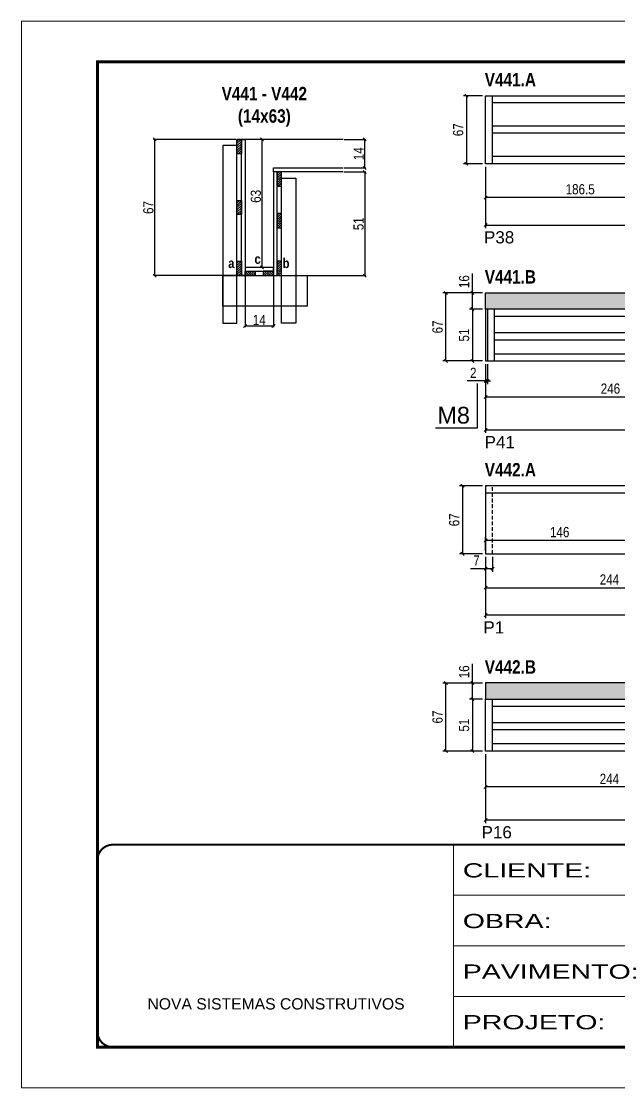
# Model space of a CAD drawing. Extents: x 3309 to 9563, y -2522 to 14608.
# Drawn here: x 8078 to 8666, y 10112 to 11162 of the extents above; entities that cross this region are included whole.
import ezdxf

# ---------------------------------------------------------------- set-up
doc = ezdxf.new("R2010")
doc.units = 0
for name, pattern in [('CONTINUO', [0]), ('DASHED', [0.75, 0.5, -0.25]), ('HIDDEN', [0.375, 0.25, -0.125])]:
    doc.linetypes.add(name, pattern=pattern)
for name, color, linetype in [('5', 5, 'Continuous'), ('COTA', 241, 'Continuous'), ('detalhes', 4, 'Continuous'), ('NOMENCLATURA', 7, 'Continuous'), ('Painéis', 200, 'Continuous'), ('SARR_2.2x7', 40, 'Continuous'), ('SARR_3.5x7', 81, 'Continuous')]:
    doc.layers.add(name, color=color, linetype=linetype)
for name, color, linetype, lineweight in [('CONCRETO', 251, 'Continuous', 25), ('Folhas', 255, 'Continuous', 9), ('SARRAFO DE PRESSAO', 251, 'DASHED', 9)]:
    doc.layers.add(name, color=color, linetype=linetype, lineweight=lineweight)
doc.styles.add('ARIAL', font='arial.ttf')
doc.styles.add('COTA TECNICA', font='techl___.ttf', dxfattribs={"height": 10})
doc.styles.add('COTA TECNICA 2X', font='techl___.ttf', dxfattribs={"height": 10})
doc.styles.get("Standard").update_dxf_attribs({"font": 'arial.ttf'})
doc.styles.add('TECNICA', font='techb___.ttf', dxfattribs={"height": 10})
doc.styles.add('Tecnologia', font='')
doc.styles.get('Tecnologia').set_extended_font_data('Forgotten Futurist')
doc.dimstyles.new('PAINEL', dxfattribs={"dimtxt": 10, "dimasz": 3, "dimexe": 3, "dimexo": 3, "dimgap": 3, "dimtad": 1, "dimdec": 1, "dimzin": 12, "dimdsep": 46, "dimtxsty": 'COTA TECNICA', "dimblk1": 'OBLIQUE', "dimblk2": 'OBLIQUE', "dimsah": 1, "dimcen": 0.9, "dimclrd": 4, "dimclre": 4, "dimclrt": 240, "dimadec": 1, "dimazin": 3, "dimtfac": 1, "dimtdec": 1, "dimtmove": 0, "dimatfit": 3, "dimfxl": 1, "dimtolj": 1, "dimtzin": 12, "dimarcsym": 0})
doc.dimstyles.new('SECAO', dxfattribs={"dimscale": 0.333333, "dimtxt": 5, "dimasz": 9, "dimexe": 3, "dimexo": 3, "dimgap": 3, "dimtad": 1, "dimdec": 1, "dimlfac": 0.5, "dimzin": 12, "dimdsep": 46, "dimtxsty": 'COTA TECNICA 2X', "dimblk1": 'OBLIQUE', "dimblk2": 'OBLIQUE', "dimsah": 1, "dimcen": 0.9, "dimclrd": 4, "dimclre": 4, "dimclrt": 240, "dimadec": 1, "dimazin": 3, "dimtfac": 1, "dimtdec": 1, "dimtmove": 0, "dimatfit": 3, "dimfxl": 1, "dimtolj": 1, "dimtzin": 12, "dimarcsym": 0})

# ---------------------------------------------------------------- blocks, each defined once
blk = doc.blocks.new('9999999999')
at = {"color": 30, "linetype": 'CONTINUO'}
for p, q in [((98564.6, 34230.2), (98564.6, 34429.4)), ((98564.6, 34379.6), (99584, 34379.6)), ((98564.6, 34329.8), (99488, 34329.8)), ((98564.6, 34280), (99488, 34280))]:
    blk.add_line(p, q, dxfattribs=at)
at = {"color": 30, "linetype": 'CONTINUO', "const_width": 2}
blk.add_lwpolyline([(99584, 34230.2), (99584, 34414.4, 0.414214), (99569, 34429.4), (98229, 34429.4, 0.414214), (98214, 34414.4), (98214, 34245.2, 0.414214), (98229, 34230.2), (99584, 34230.2)], format="xyb", dxfattribs=at)
at = {"layer": 'Folhas'}
blk.add_lwpolyline([(98139, 34190.2), (99624, 34190.2), (99624, 35240.2), (98139, 35240.2)], close=True, dxfattribs=at)
at = {"layer": 'Folhas', "color": 30, "const_width": 3}
blk.add_lwpolyline([(98214, 34230.2), (99584, 34230.2), (99584, 35200.2), (98214, 35200.2)], close=True, dxfattribs=at)
at = {"color": 7, "linetype": 'Continuous', "ltscale": 5, "style": 'ARIAL'}
blk.add_text('NOVA SISTEMAS CONSTRUTIVOS', height=11.059, dxfattribs=at).set_placement((98263.2, 34267.2))
at = {"layer": 'Folhas', "color": 7, "style": 'Tecnologia', "width": 1.5}
for s, p in [('CLIENTE:', (98573.7, 34397.2)), ('OBRA:', (98573.7, 34347.3)), ('PAVIMENTO:', (98573.7, 34297.5)), ('PROJETO:', (98573.7, 34247.7))]:
    blk.add_text(s, height=14, dxfattribs=at).set_placement(p)
blk = doc.blocks.new('_Oblique')
at = {"color": 0, "linetype": 'ByBlock', "lineweight": -2}
blk.add_line((-0.5, -0.5), (0.5, 0.5), dxfattribs=at)
blk = doc.blocks.new('*D1658')
at = {"layer": 'COTA', "color": 4, "lineweight": -2, "transparency": 16777216}
for p, q in [((8298.2, 10910.8), (8298.2, 10861.1)), ((8326.2, 10910.8), (8326.2, 10861.1)), ((8326.2, 10862.1), (8298.2, 10862.1))]:
    blk.add_line(p, q, dxfattribs=at)
at = {"layer": 'Defpoints', "color": 0, "transparency": 16777216}
for p in [(8298.2, 10911.8), (8326.2, 10911.8), (8298.2, 10862.1)]:
    blk.add_point(p, dxfattribs=at)
at = {"layer": 'COTA', "color": 4, "lineweight": -2, "transparency": 16777216, "xscale": 3, "yscale": 3, "zscale": 3, "rotation": 180}
blk.add_blockref('_Oblique', (8298.2, 10862.1), dxfattribs=at)
at = {"layer": 'COTA', "color": 4, "lineweight": -2, "transparency": 16777216, "xscale": 3, "yscale": 3, "zscale": 3}
blk.add_blockref('_Oblique', (8326.2, 10862.1), dxfattribs=at)
at = {"layer": 'COTA', "color": 240, "transparency": 16777216, "insert": (8312.2, 10868.1), "char_height": 10, "attachment_point": 5, "style": 'COTA TECNICA 2X'}
blk.add_mtext('\\A1;14', dxfattribs=at)
blk = doc.blocks.new('*D1659')
at = {"layer": 'COTA', "color": 4, "lineweight": -2, "transparency": 16777216}
for p, q in [((8289.2, 11045.8), (8208.1, 11045.8)), ((8209.1, 11045.8), (8209.1, 10911.8)), ((8289.2, 10911.8), (8208.1, 10911.8))]:
    blk.add_line(p, q, dxfattribs=at)
at = {"layer": 'Defpoints', "color": 0, "transparency": 16777216}
for p in [(8290.2, 11045.8, 0), (8209.1, 10911.8), (8290.2, 10911.8, 0)]:
    blk.add_point(p, dxfattribs=at)
at = {"layer": 'COTA', "color": 4, "lineweight": -2, "transparency": 16777216, "xscale": 3, "yscale": 3, "zscale": 3}
for p, rotation in [((8209.1, 11045.8), 90), ((8209.1, 10911.8), 270)]:
    blk.add_blockref('_Oblique', p, dxfattribs=dict(at, rotation=rotation))
at = {"layer": 'COTA', "color": 240, "transparency": 16777216, "insert": (8203, 10978.8), "char_height": 10, "attachment_point": 5, "rotation": 90, "style": 'COTA TECNICA 2X'}
blk.add_mtext('\\A1;67', dxfattribs=at)
blk = doc.blocks.new('*D1660')
at = {"layer": 'COTA', "color": 4, "lineweight": -2, "transparency": 16777216}
for p, q in [((8395.9, 11013.8), (8417.1, 11013.8)), ((8416.1, 11013.8), (8416.1, 10911.8)), ((8335.2, 10911.8), (8417.1, 10911.8))]:
    blk.add_line(p, q, dxfattribs=at)
at = {"layer": 'Defpoints', "color": 0, "transparency": 16777216}
for p in [(8394.9, 11013.8), (8334.2, 10911.8, 0), (8416.1, 10911.8)]:
    blk.add_point(p, dxfattribs=at)
at = {"layer": 'COTA', "color": 4, "lineweight": -2, "transparency": 16777216, "xscale": 3, "yscale": 3, "zscale": 3}
for p, rotation in [((8416.1, 11013.8), 90), ((8416.1, 10911.8), 270)]:
    blk.add_blockref('_Oblique', p, dxfattribs=dict(at, rotation=rotation))
at = {"layer": 'COTA', "color": 240, "transparency": 16777216, "insert": (8410, 10962.8), "char_height": 10, "attachment_point": 5, "rotation": 90, "style": 'COTA TECNICA 2X'}
blk.add_mtext('\\A1;51', dxfattribs=at)
blk = doc.blocks.new('*D1661')
at = {"layer": 'COTA', "color": 4, "lineweight": -2, "transparency": 16777216}
for p, q in [((8325.2, 11045.8), (8314, 11045.8)), ((8315, 10919.8), (8315, 11045.8)), ((8325.2, 10919.8), (8314, 10919.8))]:
    blk.add_line(p, q, dxfattribs=at)
at = {"layer": 'Defpoints', "color": 0, "transparency": 16777216}
for p in [(8315, 11045.8), (8326.2, 11045.8), (8326.2, 10919.8)]:
    blk.add_point(p, dxfattribs=at)
at = {"layer": 'COTA', "color": 4, "lineweight": -2, "transparency": 16777216, "xscale": 3, "yscale": 3, "zscale": 3}
for p, rotation in [((8315, 11045.8), 90), ((8315, 10919.8), 270)]:
    blk.add_blockref('_Oblique', p, dxfattribs=dict(at, rotation=rotation))
at = {"layer": 'COTA', "color": 240, "transparency": 16777216, "insert": (8308.8, 10989.8), "char_height": 10, "attachment_point": 5, "rotation": 90, "style": 'COTA TECNICA 2X'}
blk.add_mtext('\\A1;63', dxfattribs=at)
blk = doc.blocks.new('*D1662')
at = {"layer": 'COTA', "color": 4, "lineweight": -2, "transparency": 16777216}
for p, q in [((8395.9, 11045.8), (8417.1, 11045.8)), ((8416.1, 11017.8), (8416.1, 11045.8)), ((8395.9, 11017.8), (8417.1, 11017.8))]:
    blk.add_line(p, q, dxfattribs=at)
at = {"layer": 'Defpoints', "color": 0, "transparency": 16777216}
for p in [(8394.9, 11045.8), (8416.1, 11045.8), (8394.9, 11017.8)]:
    blk.add_point(p, dxfattribs=at)
at = {"layer": 'COTA', "color": 4, "lineweight": -2, "transparency": 16777216, "xscale": 3, "yscale": 3, "zscale": 3}
for p, rotation in [((8416.1, 11045.8), 90), ((8416.1, 11017.8), 270)]:
    blk.add_blockref('_Oblique', p, dxfattribs=dict(at, rotation=rotation))
at = {"layer": 'COTA', "color": 240, "transparency": 16777216, "insert": (8410, 11031.8), "char_height": 10, "attachment_point": 5, "rotation": 90, "style": 'COTA TECNICA 2X'}
blk.add_mtext('\\A1;14', dxfattribs=at)
blk = doc.blocks.new('*D1666')
at = {"layer": 'COTA', "color": 4, "lineweight": -2, "transparency": 16777216}
for p, q in [((8535, 11018.9), (8535, 10985.5)), ((8721.5, 11018.9), (8721.5, 10985.5)), ((8721.5, 10988.5), (8535, 10988.5))]:
    blk.add_line(p, q, dxfattribs=at)
at = {"layer": 'Defpoints', "color": 0, "transparency": 16777216}
for p in [(8535, 11021.9), (8721.5, 11021.9), (8535, 10988.5)]:
    blk.add_point(p, dxfattribs=at)
at = {"layer": 'COTA', "color": 4, "lineweight": -2, "transparency": 16777216, "xscale": 3, "yscale": 3, "zscale": 3, "rotation": 180}
blk.add_blockref('_Oblique', (8535, 10988.5), dxfattribs=at)
at = {"layer": 'COTA', "color": 4, "lineweight": -2, "transparency": 16777216, "xscale": 3, "yscale": 3, "zscale": 3}
blk.add_blockref('_Oblique', (8721.5, 10988.5), dxfattribs=at)
at = {"layer": 'COTA', "color": 240, "transparency": 16777216, "insert": (8628.2, 10996.7), "char_height": 10, "attachment_point": 5, "style": 'COTA TECNICA'}
blk.add_mtext('\\A1;186.5', dxfattribs=at)
blk = doc.blocks.new('*D1668')
at = {"layer": 'COTA', "color": 4, "lineweight": -2, "transparency": 16777216}
for p, q in [((8535, 11018.9), (8535, 10958.5)), ((9209.5, 11018.9), (9209.5, 10958.5)), ((8535, 10961.5), (9209.5, 10961.5))]:
    blk.add_line(p, q, dxfattribs=at)
at = {"layer": 'Defpoints', "color": 0, "transparency": 16777216}
for p in [(8535, 11021.9), (9209.5, 11021.9), (9209.5, 10961.5)]:
    blk.add_point(p, dxfattribs=at)
at = {"layer": 'COTA', "color": 4, "lineweight": -2, "transparency": 16777216, "xscale": 3, "yscale": 3, "zscale": 3, "rotation": 180}
blk.add_blockref('_Oblique', (8535, 10961.5), dxfattribs=at)
at = {"layer": 'COTA', "color": 4, "lineweight": -2, "transparency": 16777216, "xscale": 3, "yscale": 3, "zscale": 3}
blk.add_blockref('_Oblique', (9209.5, 10961.5), dxfattribs=at)
at = {"layer": 'COTA', "color": 240, "transparency": 16777216, "insert": (8872.2, 10969.6), "char_height": 10, "attachment_point": 5, "style": 'COTA TECNICA'}
blk.add_mtext('\\A1;674.5', dxfattribs=at)
blk = doc.blocks.new('*D1669')
at = {"layer": 'COTA', "color": 4, "lineweight": -2, "transparency": 16777216}
for p, q in [((8532, 11088.9), (8513.2, 11088.9)), ((8516.2, 11088.9), (8516.2, 11021.9)), ((8532, 11021.9), (8513.2, 11021.9))]:
    blk.add_line(p, q, dxfattribs=at)
at = {"layer": 'Defpoints', "color": 0, "transparency": 16777216}
for p in [(8535, 11088.9), (8516.2, 11021.9), (8535, 11021.9)]:
    blk.add_point(p, dxfattribs=at)
at = {"layer": 'COTA', "color": 4, "lineweight": -2, "transparency": 16777216, "xscale": 3, "yscale": 3, "zscale": 3}
for p, rotation in [((8516.2, 11088.9), 90), ((8516.2, 11021.9), 270)]:
    blk.add_blockref('_Oblique', p, dxfattribs=dict(at, rotation=rotation))
at = {"layer": 'COTA', "color": 240, "transparency": 16777216, "insert": (8508.1, 11055.4), "char_height": 10, "attachment_point": 5, "rotation": 90, "style": 'COTA TECNICA'}
blk.add_mtext('\\A1;67', dxfattribs=at)
blk = doc.blocks.new('*D1672')
at = {"layer": 'COTA', "color": 4, "lineweight": -2, "transparency": 16777216}
for p, q in [((8535, 10824.7), (8535, 10756.8)), ((9103.5, 10824.7), (9103.5, 10756.8)), ((8535, 10759.8), (9103.5, 10759.8))]:
    blk.add_line(p, q, dxfattribs=at)
at = {"layer": 'Defpoints', "color": 0, "transparency": 16777216}
for p in [(8535, 10827.7), (9103.5, 10827.7), (9103.5, 10759.8)]:
    blk.add_point(p, dxfattribs=at)
at = {"layer": 'COTA', "color": 4, "lineweight": -2, "transparency": 16777216, "xscale": 3, "yscale": 3, "zscale": 3, "rotation": 180}
blk.add_blockref('_Oblique', (8535, 10759.8), dxfattribs=at)
at = {"layer": 'COTA', "color": 4, "lineweight": -2, "transparency": 16777216, "xscale": 3, "yscale": 3, "zscale": 3}
blk.add_blockref('_Oblique', (9103.5, 10759.8), dxfattribs=at)
at = {"layer": 'COTA', "color": 240, "transparency": 16777216, "insert": (8819.2, 10767.9), "char_height": 10, "attachment_point": 5, "style": 'COTA TECNICA'}
blk.add_mtext('\\A1;568.5', dxfattribs=at)
blk = doc.blocks.new('*D1673')
at = {"layer": 'COTA', "color": 4, "lineweight": -2, "transparency": 16777216}
for p, q in [((8535, 10824.7), (8535, 10789.3)), ((8781, 10824.7), (8781, 10789.3)), ((8535, 10792.3), (8781, 10792.3))]:
    blk.add_line(p, q, dxfattribs=at)
at = {"layer": 'Defpoints', "color": 0, "transparency": 16777216}
for p in [(8535, 10827.7), (8781, 10827.7), (8781, 10792.3)]:
    blk.add_point(p, dxfattribs=at)
at = {"layer": 'COTA', "color": 4, "lineweight": -2, "transparency": 16777216, "xscale": 3, "yscale": 3, "zscale": 3, "rotation": 180}
blk.add_blockref('_Oblique', (8535, 10792.3), dxfattribs=at)
at = {"layer": 'COTA', "color": 4, "lineweight": -2, "transparency": 16777216, "xscale": 3, "yscale": 3, "zscale": 3}
blk.add_blockref('_Oblique', (8781, 10792.3), dxfattribs=at)
at = {"layer": 'COTA', "color": 240, "transparency": 16777216, "insert": (8658, 10800.4), "char_height": 10, "attachment_point": 5, "style": 'COTA TECNICA'}
blk.add_mtext('\\A1;246', dxfattribs=at)
blk = doc.blocks.new('*D1675')
at = {"layer": 'COTA', "color": 4, "lineweight": -2, "transparency": 16777216}
for p, q in [((8532, 10878.7), (8519.1, 10878.7)), ((8522.1, 10878.7), (8522.1, 10827.7)), ((8532, 10827.7), (8519.1, 10827.7))]:
    blk.add_line(p, q, dxfattribs=at)
at = {"layer": 'Defpoints', "color": 0, "transparency": 16777216}
for p in [(8535, 10878.7), (8522.1, 10827.7), (8535, 10827.7)]:
    blk.add_point(p, dxfattribs=at)
at = {"layer": 'COTA', "color": 4, "lineweight": -2, "transparency": 16777216, "xscale": 3, "yscale": 3, "zscale": 3}
for p, rotation in [((8522.1, 10878.7), 90), ((8522.1, 10827.7), 270)]:
    blk.add_blockref('_Oblique', p, dxfattribs=dict(at, rotation=rotation))
at = {"layer": 'COTA', "color": 240, "transparency": 16777216, "insert": (8513.9, 10853.2), "char_height": 10, "attachment_point": 5, "rotation": 90, "style": 'COTA TECNICA'}
blk.add_mtext('\\A1;51', dxfattribs=at)
blk = doc.blocks.new('*D1676')
at = {"layer": 'COTA', "color": 4, "lineweight": -2, "transparency": 16777216}
for p, q in [((8522.1, 10894.7), (8522.1, 10913.8)), ((8532, 10894.7), (8519.1, 10894.7)), ((8522.1, 10878.7), (8522.1, 10894.7)), ((8532, 10878.7), (8519.1, 10878.7))]:
    blk.add_line(p, q, dxfattribs=at)
at = {"layer": 'Defpoints', "color": 0, "transparency": 16777216}
for p in [(8522.1, 10894.7), (8535, 10894.7), (8535, 10878.7)]:
    blk.add_point(p, dxfattribs=at)
at = {"layer": 'COTA', "color": 4, "lineweight": -2, "transparency": 16777216, "xscale": 3, "yscale": 3, "zscale": 3}
for p, rotation in [((8522.1, 10894.7), 90), ((8522.1, 10878.7), 270)]:
    blk.add_blockref('_Oblique', p, dxfattribs=dict(at, rotation=rotation))
at = {"layer": 'COTA', "color": 240, "transparency": 16777216, "insert": (8514, 10905.8), "char_height": 10, "attachment_point": 5, "rotation": 90, "style": 'COTA TECNICA'}
blk.add_mtext('\\A1;16', dxfattribs=at)
blk = doc.blocks.new('*D1677')
at = {"layer": 'COTA', "color": 4, "lineweight": -2, "transparency": 16777216}
for p, q in [((8532, 10894.7), (8492.9, 10894.7)), ((8495.9, 10827.7), (8495.9, 10894.7)), ((8532, 10827.7), (8492.9, 10827.7))]:
    blk.add_line(p, q, dxfattribs=at)
at = {"layer": 'Defpoints', "color": 0, "transparency": 16777216}
for p in [(8495.9, 10894.7), (8535, 10894.7), (8535, 10827.7)]:
    blk.add_point(p, dxfattribs=at)
at = {"layer": 'COTA', "color": 4, "lineweight": -2, "transparency": 16777216, "xscale": 3, "yscale": 3, "zscale": 3}
for p, rotation in [((8495.9, 10894.7), 90), ((8495.9, 10827.7), 270)]:
    blk.add_blockref('_Oblique', p, dxfattribs=dict(at, rotation=rotation))
at = {"layer": 'COTA', "color": 240, "transparency": 16777216, "insert": (8487.8, 10861.2), "char_height": 10, "attachment_point": 5, "rotation": 90, "style": 'COTA TECNICA'}
blk.add_mtext('\\A1;67', dxfattribs=at)
blk = doc.blocks.new('*D1678')
at = {"layer": 'COTA', "color": 4, "lineweight": -2, "transparency": 16777216}
for p, q in [((8535, 10824.7), (8535, 10805)), ((8537, 10824.7), (8537, 10805)), ((8535, 10808), (8516.8, 10808)), ((8537, 10808), (8535, 10808)), ((8537, 10808), (8540, 10808))]:
    blk.add_line(p, q, dxfattribs=at)
at = {"layer": 'Defpoints', "color": 0, "transparency": 16777216}
for p in [(8535, 10827.7), (8537, 10827.7), (8535, 10808)]:
    blk.add_point(p, dxfattribs=at)
at = {"layer": 'COTA', "color": 4, "lineweight": -2, "transparency": 16777216, "xscale": 3, "yscale": 3, "zscale": 3}
blk.add_blockref('_Oblique', (8535, 10808), dxfattribs=at)
at = {"layer": 'COTA', "color": 4, "lineweight": -2, "transparency": 16777216, "xscale": 3, "yscale": 3, "zscale": 3, "rotation": 180}
blk.add_blockref('_Oblique', (8537, 10808), dxfattribs=at)
at = {"layer": 'COTA', "color": 240, "transparency": 16777216, "insert": (8522.9, 10816), "char_height": 10, "attachment_point": 5, "style": 'COTA TECNICA'}
blk.add_mtext('\\A1;2', dxfattribs=at)
blk = doc.blocks.new('*D1681')
at = {"layer": 'COTA', "color": 4, "lineweight": -2, "transparency": 16777216}
for p, q in [((8535, 10634.8), (8535, 10601.4)), ((8779, 10634.8), (8779, 10601.4)), ((8535, 10604.4), (8779, 10604.4))]:
    blk.add_line(p, q, dxfattribs=at)
at = {"layer": 'Defpoints', "color": 0, "transparency": 16777216}
for p in [(8535, 10637.8), (8779, 10637.8), (8779, 10604.4)]:
    blk.add_point(p, dxfattribs=at)
at = {"layer": 'COTA', "color": 4, "lineweight": -2, "transparency": 16777216, "xscale": 3, "yscale": 3, "zscale": 3, "rotation": 180}
blk.add_blockref('_Oblique', (8535, 10604.4), dxfattribs=at)
at = {"layer": 'COTA', "color": 4, "lineweight": -2, "transparency": 16777216, "xscale": 3, "yscale": 3, "zscale": 3}
blk.add_blockref('_Oblique', (8779, 10604.4), dxfattribs=at)
at = {"layer": 'COTA', "color": 240, "transparency": 16777216, "insert": (8657, 10612.5), "char_height": 10, "attachment_point": 5, "style": 'COTA TECNICA'}
blk.add_mtext('\\A1;244', dxfattribs=at)
blk = doc.blocks.new('*D1684')
at = {"layer": 'COTA', "color": 4, "lineweight": -2, "transparency": 16777216}
for p, q in [((8535, 10634.8), (8535, 10574.4)), ((9209.5, 10634.8), (9209.5, 10574.4)), ((9209.5, 10577.4), (8535, 10577.4))]:
    blk.add_line(p, q, dxfattribs=at)
at = {"layer": 'Defpoints', "color": 0, "transparency": 16777216}
for p in [(8535, 10637.8), (9209.5, 10637.8), (8535, 10577.4)]:
    blk.add_point(p, dxfattribs=at)
at = {"layer": 'COTA', "color": 4, "lineweight": -2, "transparency": 16777216, "xscale": 3, "yscale": 3, "zscale": 3, "rotation": 180}
blk.add_blockref('_Oblique', (8535, 10577.4), dxfattribs=at)
at = {"layer": 'COTA', "color": 4, "lineweight": -2, "transparency": 16777216, "xscale": 3, "yscale": 3, "zscale": 3}
blk.add_blockref('_Oblique', (9209.5, 10577.4), dxfattribs=at)
at = {"layer": 'COTA', "color": 240, "transparency": 16777216, "insert": (8872.2, 10585.5), "char_height": 10, "attachment_point": 5, "style": 'COTA TECNICA'}
blk.add_mtext('\\A1;674.5', dxfattribs=at)
blk = doc.blocks.new('*D1686')
at = {"layer": 'COTA', "color": 4, "lineweight": -2, "transparency": 16777216}
for p, q in [((8535, 10640.8), (8535, 10654)), ((8681, 10651), (8535, 10651)), ((8681, 10640.8), (8681, 10654))]:
    blk.add_line(p, q, dxfattribs=at)
at = {"layer": 'Defpoints', "color": 0, "transparency": 16777216}
for p in [(8535, 10651), (8535, 10637.8), (8681, 10637.8)]:
    blk.add_point(p, dxfattribs=at)
at = {"layer": 'COTA', "color": 4, "lineweight": -2, "transparency": 16777216, "xscale": 3, "yscale": 3, "zscale": 3, "rotation": 180}
blk.add_blockref('_Oblique', (8535, 10651), dxfattribs=at)
at = {"layer": 'COTA', "color": 4, "lineweight": -2, "transparency": 16777216, "xscale": 3, "yscale": 3, "zscale": 3}
blk.add_blockref('_Oblique', (8681, 10651), dxfattribs=at)
at = {"layer": 'COTA', "color": 240, "transparency": 16777216, "insert": (8608, 10659.1), "char_height": 10, "attachment_point": 5, "style": 'COTA TECNICA'}
blk.add_mtext('\\A1;146', dxfattribs=at)
blk = doc.blocks.new('*D1680')
at = {"layer": 'COTA', "color": 4, "lineweight": -2, "transparency": 16777216}
for p, q in [((8535, 10634.8), (8535, 10620.1)), ((8542, 10634.8), (8542, 10620.1)), ((8535, 10623.1), (8520.2, 10623.1)), ((8542, 10623.1), (8535, 10623.1))]:
    blk.add_line(p, q, dxfattribs=at)
at = {"layer": 'Defpoints', "color": 0, "transparency": 16777216}
for p in [(8535, 10637.8), (8542, 10637.8), (8535, 10623.1)]:
    blk.add_point(p, dxfattribs=at)
at = {"layer": 'COTA', "color": 4, "lineweight": -2, "transparency": 16777216, "xscale": 3, "yscale": 3, "zscale": 3, "rotation": 180}
blk.add_blockref('_Oblique', (8535, 10623.1), dxfattribs=at)
at = {"layer": 'COTA', "color": 4, "lineweight": -2, "transparency": 16777216, "xscale": 3, "yscale": 3, "zscale": 3}
blk.add_blockref('_Oblique', (8542, 10623.1), dxfattribs=at)
at = {"layer": 'COTA', "color": 240, "transparency": 16777216, "insert": (8526.1, 10631.2), "char_height": 10, "attachment_point": 5, "style": 'COTA TECNICA'}
blk.add_mtext('\\A1;7', dxfattribs=at)
blk = doc.blocks.new('*D1687')
at = {"layer": 'COTA', "color": 4, "lineweight": -2, "transparency": 16777216}
for p, q in [((8532, 10704.8), (8509.3, 10704.8)), ((8512.3, 10704.8), (8512.3, 10637.8)), ((8532, 10637.8), (8509.3, 10637.8))]:
    blk.add_line(p, q, dxfattribs=at)
at = {"layer": 'Defpoints', "color": 0, "transparency": 16777216}
for p in [(8535, 10704.8), (8512.3, 10637.8), (8535, 10637.8)]:
    blk.add_point(p, dxfattribs=at)
at = {"layer": 'COTA', "color": 4, "lineweight": -2, "transparency": 16777216, "xscale": 3, "yscale": 3, "zscale": 3}
for p, rotation in [((8512.3, 10704.8), 90), ((8512.3, 10637.8), 270)]:
    blk.add_blockref('_Oblique', p, dxfattribs=dict(at, rotation=rotation))
at = {"layer": 'COTA', "color": 240, "transparency": 16777216, "insert": (8504.2, 10671.3), "char_height": 10, "attachment_point": 5, "rotation": 90, "style": 'COTA TECNICA'}
blk.add_mtext('\\A1;67', dxfattribs=at)
blk = doc.blocks.new('*D1691')
at = {"layer": 'COTA', "color": 4, "lineweight": -2, "transparency": 16777216}
for p, q in [((8535, 10440.6), (8535, 10372.7)), ((9103.5, 10440.6), (9103.5, 10372.7)), ((9103.5, 10375.7), (8535, 10375.7))]:
    blk.add_line(p, q, dxfattribs=at)
at = {"layer": 'Defpoints', "color": 0, "transparency": 16777216}
for p in [(8535, 10443.6), (9103.5, 10443.6), (8535, 10375.7)]:
    blk.add_point(p, dxfattribs=at)
at = {"layer": 'COTA', "color": 4, "lineweight": -2, "transparency": 16777216, "xscale": 3, "yscale": 3, "zscale": 3, "rotation": 180}
blk.add_blockref('_Oblique', (8535, 10375.7), dxfattribs=at)
at = {"layer": 'COTA', "color": 4, "lineweight": -2, "transparency": 16777216, "xscale": 3, "yscale": 3, "zscale": 3}
blk.add_blockref('_Oblique', (9103.5, 10375.7), dxfattribs=at)
at = {"layer": 'COTA', "color": 240, "transparency": 16777216, "insert": (8819.2, 10383.8), "char_height": 10, "attachment_point": 5, "style": 'COTA TECNICA'}
blk.add_mtext('\\A1;568.5', dxfattribs=at)
blk = doc.blocks.new('*D1688')
at = {"layer": 'COTA', "color": 4, "lineweight": -2, "transparency": 16777216}
for p, q in [((8535, 10440.6), (8535, 10405.2)), ((8779, 10440.6), (8779, 10405.2)), ((8779, 10408.2), (8535, 10408.2))]:
    blk.add_line(p, q, dxfattribs=at)
at = {"layer": 'Defpoints', "color": 0, "transparency": 16777216}
for p in [(8535, 10443.6), (8779, 10443.6), (8535, 10408.2)]:
    blk.add_point(p, dxfattribs=at)
at = {"layer": 'COTA', "color": 4, "lineweight": -2, "transparency": 16777216, "xscale": 3, "yscale": 3, "zscale": 3, "rotation": 180}
blk.add_blockref('_Oblique', (8535, 10408.2), dxfattribs=at)
at = {"layer": 'COTA', "color": 4, "lineweight": -2, "transparency": 16777216, "xscale": 3, "yscale": 3, "zscale": 3}
blk.add_blockref('_Oblique', (8779, 10408.2), dxfattribs=at)
at = {"layer": 'COTA', "color": 240, "transparency": 16777216, "insert": (8657, 10416.2), "char_height": 10, "attachment_point": 5, "style": 'COTA TECNICA'}
blk.add_mtext('\\A1;244', dxfattribs=at)
blk = doc.blocks.new('*D1696')
at = {"layer": 'COTA', "color": 4, "lineweight": -2, "transparency": 16777216}
for p, q in [((8532, 10494.6), (8519.1, 10494.6)), ((8522.1, 10494.6), (8522.1, 10443.6)), ((8532, 10443.6), (8519.1, 10443.6))]:
    blk.add_line(p, q, dxfattribs=at)
at = {"layer": 'Defpoints', "color": 0, "transparency": 16777216}
for p in [(8535, 10494.6), (8522.1, 10443.6), (8535, 10443.6)]:
    blk.add_point(p, dxfattribs=at)
at = {"layer": 'COTA', "color": 4, "lineweight": -2, "transparency": 16777216, "xscale": 3, "yscale": 3, "zscale": 3}
for p, rotation in [((8522.1, 10494.6), 90), ((8522.1, 10443.6), 270)]:
    blk.add_blockref('_Oblique', p, dxfattribs=dict(at, rotation=rotation))
at = {"layer": 'COTA', "color": 240, "transparency": 16777216, "insert": (8513.9, 10469.1), "char_height": 10, "attachment_point": 5, "rotation": 90, "style": 'COTA TECNICA'}
blk.add_mtext('\\A1;51', dxfattribs=at)
blk = doc.blocks.new('*D1697')
at = {"layer": 'COTA', "color": 4, "lineweight": -2, "transparency": 16777216}
for p, q in [((8522.1, 10510.6), (8522.1, 10529.6)), ((8532, 10510.6), (8519.1, 10510.6)), ((8522.1, 10494.6), (8522.1, 10510.6)), ((8532, 10494.6), (8519.1, 10494.6))]:
    blk.add_line(p, q, dxfattribs=at)
at = {"layer": 'Defpoints', "color": 0, "transparency": 16777216}
for p in [(8522.1, 10510.6), (8535, 10510.6), (8535, 10494.6)]:
    blk.add_point(p, dxfattribs=at)
at = {"layer": 'COTA', "color": 4, "lineweight": -2, "transparency": 16777216, "xscale": 3, "yscale": 3, "zscale": 3}
for p, rotation in [((8522.1, 10510.6), 90), ((8522.1, 10494.6), 270)]:
    blk.add_blockref('_Oblique', p, dxfattribs=dict(at, rotation=rotation))
at = {"layer": 'COTA', "color": 240, "transparency": 16777216, "insert": (8514, 10521.6), "char_height": 10, "attachment_point": 5, "rotation": 90, "style": 'COTA TECNICA'}
blk.add_mtext('\\A1;16', dxfattribs=at)
blk = doc.blocks.new('*D1698')
at = {"layer": 'COTA', "color": 4, "lineweight": -2, "transparency": 16777216}
for p, q in [((8532, 10510.6), (8492.9, 10510.6)), ((8495.9, 10443.6), (8495.9, 10510.6)), ((8532, 10443.6), (8492.9, 10443.6))]:
    blk.add_line(p, q, dxfattribs=at)
at = {"layer": 'Defpoints', "color": 0, "transparency": 16777216}
for p in [(8495.9, 10510.6), (8535, 10510.6), (8535, 10443.6)]:
    blk.add_point(p, dxfattribs=at)
at = {"layer": 'COTA', "color": 4, "lineweight": -2, "transparency": 16777216, "xscale": 3, "yscale": 3, "zscale": 3}
for p, rotation in [((8495.9, 10510.6), 90), ((8495.9, 10443.6), 270)]:
    blk.add_blockref('_Oblique', p, dxfattribs=dict(at, rotation=rotation))
at = {"layer": 'COTA', "color": 240, "transparency": 16777216, "insert": (8487.8, 10477.1), "char_height": 10, "attachment_point": 5, "rotation": 90, "style": 'COTA TECNICA'}
blk.add_mtext('\\A1;67', dxfattribs=at)

msp = doc.modelspace()

# ---------------------------------------------------------------- hatches: boundary and pattern name
at = {"layer": 'COTA'}
h = msp.add_hatch(dxfattribs=at)
h.set_pattern_fill('AR-CONC', color=256, scale=0.03)
h.set_pattern_definition([(50, (4813.059, -1310.432), (5.46554, -0.4781726), [0.5715, -6.2865]), (355, (4813.059, -1310.432), (-1.0573026, 5.7317054), [0.4572, -5.0292175]), (100.451445, (4813.5145, -1310.472), (4.4082374, 5.2535326), [0.4857003, -5.3427073]), (46.1842, (4813.059, -1308.908), (8.1323712, -1.26127), [0.85725, -9.42975]), (96.63556, (4813.737, -1309.013), (7.122124, 7.4227837), [0.7285507, -8.014068]), (351.18415, (4813.059, -1308.908), (7.122124, 7.422784), [0.685799, -7.543792]), (21, (4813.821, -1309.289), (4.5484317, -3.067956), [0.5715, -6.2865]), (326, (4813.821, -1309.289), (1.8540609, 5.525639), [0.4572, -5.0292]), (71.451445, (4814.2, -1309.5447), (6.4024926, 2.457683), [0.4857003, -5.3426981]), (37.5, (4813.059, -1310.432), (0.0926581, 2.53665117), [0, -4.96824, 0, -5.1054, 0, -5.04825]), (7.5, (4813.059, -1310.432), (2.0045899, 3.00541724), [0, -2.91084, 0, -4.85394, 0, -1.92405]), (327.5, (4811.3598, -1310.432), (4.06771786, -0.17186232), [0, -1.905, 0, -5.9436, 0, -7.8867]), (317.5, (4810.5978, -1310.432), (4.4438754, 0.7627947), [0, -2.4765, 0, -3.94716, 0, -5.6007])])
h.paths.add_polyline_path([(8534.96, 10894.75), (8534.96, 10878.75), (9103.46, 10878.75), (9103.46, 10894.75)])
h = msp.add_hatch(dxfattribs=at)
h.set_pattern_fill('AR-CONC', color=256, scale=0.03)
h.set_pattern_definition([(50, (4813.059, -1694.5623), (5.46554, -0.4781726), [0.5715, -6.2865]), (355, (4813.059, -1694.5623), (-1.0573026, 5.7317054), [0.4572, -5.0292175]), (100.451445, (4813.5145, -1694.602), (4.4082374, 5.2535326), [0.4857003, -5.3427073]), (46.1842, (4813.059, -1693.038), (8.1323712, -1.26127), [0.85725, -9.42975]), (96.63556, (4813.737, -1693.1434), (7.122124, 7.4227837), [0.7285507, -8.014068]), (351.18415, (4813.059, -1693.038), (7.122124, 7.422784), [0.685799, -7.543792]), (21, (4813.821, -1693.4193), (4.5484317, -3.067956), [0.5715, -6.2865]), (326, (4813.821, -1693.4193), (1.8540609, 5.525639), [0.4572, -5.0292]), (71.451445, (4814.2, -1693.675), (6.4024926, 2.457683), [0.4857003, -5.3426981]), (37.5, (4813.059, -1694.5623), (0.0926581, 2.53665117), [0, -4.96824, 0, -5.1054, 0, -5.04825]), (7.5, (4813.059, -1694.5623), (2.0045899, 3.00541724), [0, -2.91084, 0, -4.85394, 0, -1.92405]), (327.5, (4811.3598, -1694.5623), (4.06771786, -0.17186232), [0, -1.905, 0, -5.9436, 0, -7.8867]), (317.5, (4810.5978, -1694.5623), (4.4438754, 0.7627947), [0, -2.4765, 0, -3.94716, 0, -5.6007])])
h.paths.add_polyline_path([(8534.96, 10510.61), (8534.96, 10494.61), (9103.46, 10494.61), (9103.46, 10510.61)])
at = {"layer": 'SARR_2.2x7'}
h = msp.add_hatch(dxfattribs=at)
h.set_pattern_fill('ANSI31', color=256, scale=0.5)
h.set_pattern_definition([(45, (-115222.018, -22189.7139), (-1.122532015, 1.122532015), [])])
h.paths.add_polyline_path([(8290.15, 11031.82), (8294.55, 11031.82), (8294.55, 11045.82), (8290.15, 11045.82)])
h = msp.add_hatch(dxfattribs=at)
h.set_pattern_fill('ANSI31', color=256, scale=0.5)
h.set_pattern_definition([(45, (-115232.018, -22221.7139), (-1.122532015, 1.122532015), [])])
h.paths.add_polyline_path([(8334.15, 10999.82), (8329.75, 10999.82), (8329.75, 11013.82), (8334.15, 11013.82)])
h = msp.add_hatch(dxfattribs=at)
h.set_pattern_fill('ANSI31', color=256, scale=0.5)
h.set_pattern_definition([(45, (-115271.618, -22293.346), (-1.122532015, 1.122532015), [])])
h.paths.add_polyline_path([(8294.55, 10985.82), (8290.15, 10985.82), (8290.15, 10971.82), (8294.55, 10971.82)])
h = msp.add_hatch(dxfattribs=at)
h.set_pattern_fill('ANSI31', color=256, scale=0.5)
h.set_pattern_definition([(45, (-115232.018, -22262.7139), (-1.122532015, 1.122532015), [])])
h.paths.add_polyline_path([(8334.15, 10958.82), (8329.75, 10958.82), (8329.75, 10972.82), (8334.15, 10972.82)])
h = msp.add_hatch(dxfattribs=at)
h.set_pattern_fill('ANSI31', color=256, scale=0.5)
h.set_pattern_definition([(45, (-115222.018, -22309.7139), (-1.122532015, 1.122532015), [])])
h.paths.add_polyline_path([(8290.15, 10911.82), (8294.55, 10911.82), (8294.55, 10925.82), (8290.15, 10925.82)])
h = msp.add_hatch(dxfattribs=at)
h.set_pattern_fill('ANSI31', color=256, scale=0.5)
h.set_pattern_definition([(45, (-115232.018, -22309.7139), (-1.122532015, 1.122532015), [])])
h.paths.add_polyline_path([(8334.15, 10911.82), (8329.75, 10911.82), (8329.75, 10925.82), (8334.15, 10925.82)])
h = msp.add_hatch(dxfattribs=at)
h.set_pattern_fill('ANSI31', color=256, scale=0.5, angle=90)
h.set_pattern_definition([(135, (41533.6903, -112600.3449), (-1.122532015, -1.122532015), [])])
h.paths.add_polyline_path([(8308.15, 10911.82), (8308.15, 10916.22), (8298.15, 10916.22), (8298.15, 10911.82)])
h = msp.add_hatch(dxfattribs=at)
h.set_pattern_fill('ANSI31', color=256, scale=0.5, angle=90)
h.set_pattern_definition([(135, (41523.6903, -112600.3449), (-1.122532015, -1.122532015), [])])
h.paths.add_polyline_path([(8316.15, 10916.22), (8316.15, 10911.82), (8326.15, 10911.82), (8326.15, 10916.22)])

# ---------------------------------------------------------------- linework, layer by layer
at = {"layer": 'CONCRETO', "linetype": 'Continuous'}
msp.add_line((8394.85, 11045.82), (8290.15, 11045.82), dxfattribs=at)
at = {"layer": 'COTA'}
for p, q in [((8534.96, 10878.75), (8534.96, 10894.75)), ((8534.96, 10894.75), (9103.46, 10894.75)), ((9103.46, 10510.61), (8534.96, 10510.61)), ((8534.96, 10510.61), (8534.96, 10494.61))]:
    msp.add_line(p, q, dxfattribs=at)
at = {"layer": 'NOMENCLATURA', "linetype": 'Continuous'}
for p, q in [((8527.05, 10761.84), (8527.05, 10805.45)), ((8485.64, 10761.84), (8527.05, 10761.84))]:
    msp.add_line(p, q, dxfattribs=at)
at = {"layer": 'Painéis', "linetype": 'ByBlock'}
for p, q in [((8534.96, 11021.92), (8534.96, 11088.92)), ((8534.96, 11088.92), (9209.46, 11088.92)), ((9209.46, 11021.92), (8534.96, 11021.92)), ((9103.46, 10878.75), (8534.96, 10878.75)), ((8534.96, 10878.75), (8534.96, 10827.75)), ((8536.96, 10878.75), (8536.96, 10827.75)), ((8534.96, 10827.75), (9103.46, 10827.75)), ((9209.46, 10704.79), (8534.96, 10704.79)), ((8534.96, 10704.79), (8534.96, 10637.79)), ((8534.96, 10637.79), (9209.46, 10637.79)), ((8534.96, 10443.61), (8534.96, 10494.61)), ((8534.96, 10494.61), (9103.46, 10494.61)), ((9103.46, 10443.61), (8534.96, 10443.61))]:
    msp.add_line(p, q, dxfattribs=at)
at = {"layer": 'Painéis', "linetype": 'Continuous'}
for points in [[(8294.55, 10911.82), (8294.55, 11045.82), (8298.15, 11045.82), (8298.15, 10911.82)], [(8329.75, 10911.82), (8329.75, 11013.82), (8326.15, 11013.82), (8326.15, 10911.82)], [(8326.15, 10919.82), (8298.15, 10919.82), (8298.15, 10916.22), (8326.15, 10916.22)]]:
    msp.add_lwpolyline(points, close=True, dxfattribs=at)
at = {"layer": 'Painéis', "linetype": 'Continuous', "elevation": 0}
msp.add_lwpolyline([(8394.85, 11013.82), (8326.15, 11013.82), (8326.15, 11017.82), (8394.85, 11017.82)], dxfattribs=at)
at = {"layer": 'SARR_2.2x7', "linetype": 'Continuous'}
for p, q in [((8541.96, 11021.92), (8541.96, 11088.92)), ((8721.46, 11081.92), (8541.96, 11081.92)), ((8721.46, 11058.92), (8541.96, 11058.92)), ((8721.46, 11051.92), (8541.96, 11051.92)), ((8721.46, 11028.92), (8541.96, 11028.92)), ((8543.96, 10827.75), (8543.96, 10878.75)), ((8543.96, 10871.75), (8780.96, 10871.75)), ((8543.96, 10855.58), (8780.96, 10855.58)), ((8543.96, 10848.58), (8780.96, 10848.58)), ((8543.96, 10834.75), (8780.96, 10834.75)), ((8534.96, 10697.79), (8778.96, 10697.79)), ((8541.96, 10443.61), (8541.96, 10494.61)), ((8778.96, 10487.61), (8541.96, 10487.61)), ((8778.96, 10471.45), (8541.96, 10471.45)), ((8778.96, 10464.45), (8541.96, 10464.45)), ((8778.96, 10450.61), (8541.96, 10450.61))]:
    msp.add_line(p, q, dxfattribs=at)
at = {"layer": 'SARR_2.2x7', "linetype": 'HIDDEN', "ltscale": 15}
msp.add_line((8541.96, 10637.79), (8541.96, 10704.79), dxfattribs=at)
at = {"layer": 'SARR_2.2x7'}
for points in [[(8294.55, 11045.82), (8294.55, 11031.82), (8290.15, 11031.82), (8290.15, 11045.82)], [(8329.75, 11013.82), (8329.75, 10999.82), (8334.15, 10999.82), (8334.15, 11013.82)], [(8290.15, 10971.82), (8290.15, 10985.82), (8294.55, 10985.82), (8294.55, 10971.82)], [(8329.75, 10972.82), (8329.75, 10958.82), (8334.15, 10958.82), (8334.15, 10972.82)], [(8294.55, 10925.82), (8294.55, 10911.82), (8290.15, 10911.82), (8290.15, 10925.82)], [(8329.75, 10925.82), (8329.75, 10911.82), (8334.15, 10911.82), (8334.15, 10925.82)], [(8298.15, 10916.22), (8308.15, 10916.22), (8308.15, 10911.82), (8298.15, 10911.82)], [(8326.15, 10916.22), (8316.15, 10916.22), (8316.15, 10911.82), (8326.15, 10911.82)]]:
    msp.add_lwpolyline(points, close=True, dxfattribs=at)
at = {"layer": 'SARR_3.5x7'}
for points in [[(8290.15, 11039.82), (8276.15, 11039.82), (8276.15, 10864.85), (8290.15, 10864.85)], [(8334.15, 11007.82), (8348.15, 11007.82), (8348.15, 10864.85), (8334.15, 10864.85)], [(8276.15, 10911.82), (8359.34, 10911.82), (8359.34, 10881.73), (8276.15, 10881.73)]]:
    msp.add_lwpolyline(points, close=True, dxfattribs=at)

# ---------------------------------------------------------------- block references
at = {"layer": 'SARRAFO DE PRESSAO', "color": 6, "linetype": 'ByBlock'}
msp.add_blockref('9999999999', (-90061.11, -24078.07), dxfattribs=at)

# ---------------------------------------------------------------- texts
at = {"layer": '5', "linetype": 'Continuous'}
for s, rotation, p in [('P38', 0.00004, (8533.45, 10943.48)), ('P41', 359.99996, (8534.09, 10741.79)), ('P1', 359.99996, (8532.88, 10559.35)), ('P16', 0.00004, (8531.07, 10357.66))]:
    msp.add_text(s, height=12, rotation=rotation, dxfattribs=at).set_placement(p)
at = {"layer": 'detalhes', "style": 'TECNICA'}
for s, p in [('c', (8307.51, 10923.3)), ('a', (8281.63, 10919.19)), ('b', (8335.19, 10919.18))]:
    msp.add_text(s, height=9.6, dxfattribs=at).set_placement(p)
at = {"layer": 'NOMENCLATURA', "style": 'TECNICA'}
for s, p in [('V441.A', (8534.24, 11098.1)), ('V441.B', (8534.24, 10903.93)), ('V442.A', (8534.24, 10713.97)), ('V442.B', (8534.24, 10519.8))]:
    msp.add_text(s, height=13.2, dxfattribs=at).set_placement(p)
at = {"layer": 'NOMENCLATURA', "linetype": 'Continuous'}
msp.add_text('M8', height=16.5, dxfattribs=at).set_placement((8487.61, 10766.04))
at = {"layer": 'NOMENCLATURA', "insert": (8317.18, 11097.52), "char_height": 13.2, "attachment_point": 2, "style": 'TECNICA'}
msp.add_mtext_dynamic_manual_height_columns('V441 - V442\\P(14x63)', width=300.2766, gutter_width=1, heights=[0], dxfattribs=at)

# ---------------------------------------------------------------- dimensions: what is measured, and where the dimension line sits
at = {"layer": 'COTA'}
for base, p1, p2, angle, dimstyle, picture, middle in [((8516.24, 11021.92), (8534.96, 11088.92), (8534.96, 11021.92), 90, 'PAINEL', '*D1669', (8508.14, 11055.42)), ((8209.1, 10911.82, 0), (8290.15, 11045.82), (8290.15, 10911.82), 90, 'SECAO', '*D1659', (8203, 10978.82, 0)), ((8416.07, 11045.82), (8394.85, 11017.82), (8394.85, 11045.82), 90, 'SECAO', '*D1662', (8410, 11031.82)), ((8416.07, 10911.82, 0), (8394.85, 11013.82), (8334.15, 10911.82), 90, 'SECAO', '*D1660', (8409.96, 10962.82, 0)), ((8534.96, 10988.52), (8721.46, 11021.92), (8534.96, 11021.92), 180, 'PAINEL', '*D1666', (8628.21, 10996.65)), ((8522.06, 10894.75), (8534.96, 10878.75), (8534.96, 10894.75), 90, 'PAINEL', '*D1676', (8513.96, 10905.75)), ((8495.89, 10894.75), (8534.96, 10827.75), (8534.96, 10894.75), 90, 'PAINEL', '*D1677', (8487.79, 10861.25)), ((8522.06, 10827.75), (8534.96, 10878.75), (8534.96, 10827.75), 90, 'PAINEL', '*D1675', (8513.95, 10853.25)), ((9103.46, 10759.8), (8534.96, 10827.75), (9103.46, 10827.75), 180, 'PAINEL', '*D1672', (8819.21, 10767.93)), ((8512.28, 10637.79), (8534.96, 10704.79), (8534.96, 10637.79), 90, 'PAINEL', '*D1687', (8504.18, 10671.29)), ((8534.96, 10651.02), (8680.96, 10637.79), (8534.96, 10637.79), 180, 'PAINEL', '*D1686', (8607.96, 10659.12)), ((8534.96, 10623.1), (8541.96, 10637.79), (8534.96, 10637.79), 180, 'PAINEL', '*D1680', (8526.09, 10631.17)), ((8534.96, 10577.36), (9209.46, 10637.79), (8534.96, 10637.79), 180, 'PAINEL', '*D1684', (8872.21, 10585.47)), ((8522.06, 10510.61), (8534.96, 10494.61), (8534.96, 10510.61), 90, 'PAINEL', '*D1697', (8513.96, 10521.62)), ((8495.89, 10510.61), (8534.96, 10443.61), (8534.96, 10510.61), 90, 'PAINEL', '*D1698', (8487.79, 10477.11)), ((8522.06, 10443.61), (8534.96, 10494.61), (8534.96, 10443.61), 90, 'PAINEL', '*D1696', (8513.95, 10469.11)), ((8534.96, 10375.67), (9103.46, 10443.61), (8534.96, 10443.61), 0, 'PAINEL', '*D1691', (8819.21, 10383.8))]:
    dim = msp.add_linear_dim(base=base, p1=p1, p2=p2, angle=angle, dimstyle=dimstyle, dxfattribs=at)
    dim.commit()
    dim.dimension.update_dxf_attribs({"geometry": picture, "text_midpoint": middle})
for base, p1, p2, angle, picture, middle in [((8314.98, 11045.82), (8326.15, 10919.82), (8326.15, 11045.82), 90, '*D1661', (8314.98, 10989.82)), ((8298.15, 10862.07), (8326.15, 10911.82), (8298.15, 10911.82), 180, '*D1658', (8312.15, 10862.07))]:
    dim = msp.add_linear_dim(base=base, p1=p1, p2=p2, angle=angle, dimstyle='SECAO', dxfattribs=at)
    dim.commit()
    dim.dimension.update_dxf_attribs({"geometry": picture, "text_midpoint": middle, "dimtype": 160})
for base, p1, p2, picture, middle in [((9209.46, 10961.49), (8534.96, 11021.92), (9209.46, 11021.92), '*D1668', (8872.21, 10969.6)), ((8534.96, 10807.96), (8536.96, 10827.75), (8534.96, 10827.75), '*D1678', (8522.9, 10815.96)), ((8780.96, 10792.29), (8534.96, 10827.75), (8780.96, 10827.75), '*D1673', (8657.96, 10800.39)), ((8778.96, 10604.39), (8534.96, 10637.79), (8778.96, 10637.79), '*D1681', (8656.96, 10612.46))]:
    dim = msp.add_linear_dim(base=base, p1=p1, p2=p2, dimstyle='PAINEL', dxfattribs=at)
    dim.commit()
    dim.dimension.update_dxf_attribs({"geometry": picture, "text_midpoint": middle})
dim = msp.add_linear_dim(base=(8534.96, 10408.16), p1=(8778.96, 10443.61), p2=(8534.96, 10443.61), angle=180, dimstyle='PAINEL', override={"dimtmove": 1}, dxfattribs=at)
dim.commit()
dim.dimension.update_dxf_attribs({"geometry": '*D1688', "text_midpoint": (8656.96, 10416.23)})

doc.saveas('drawing.dxf')
